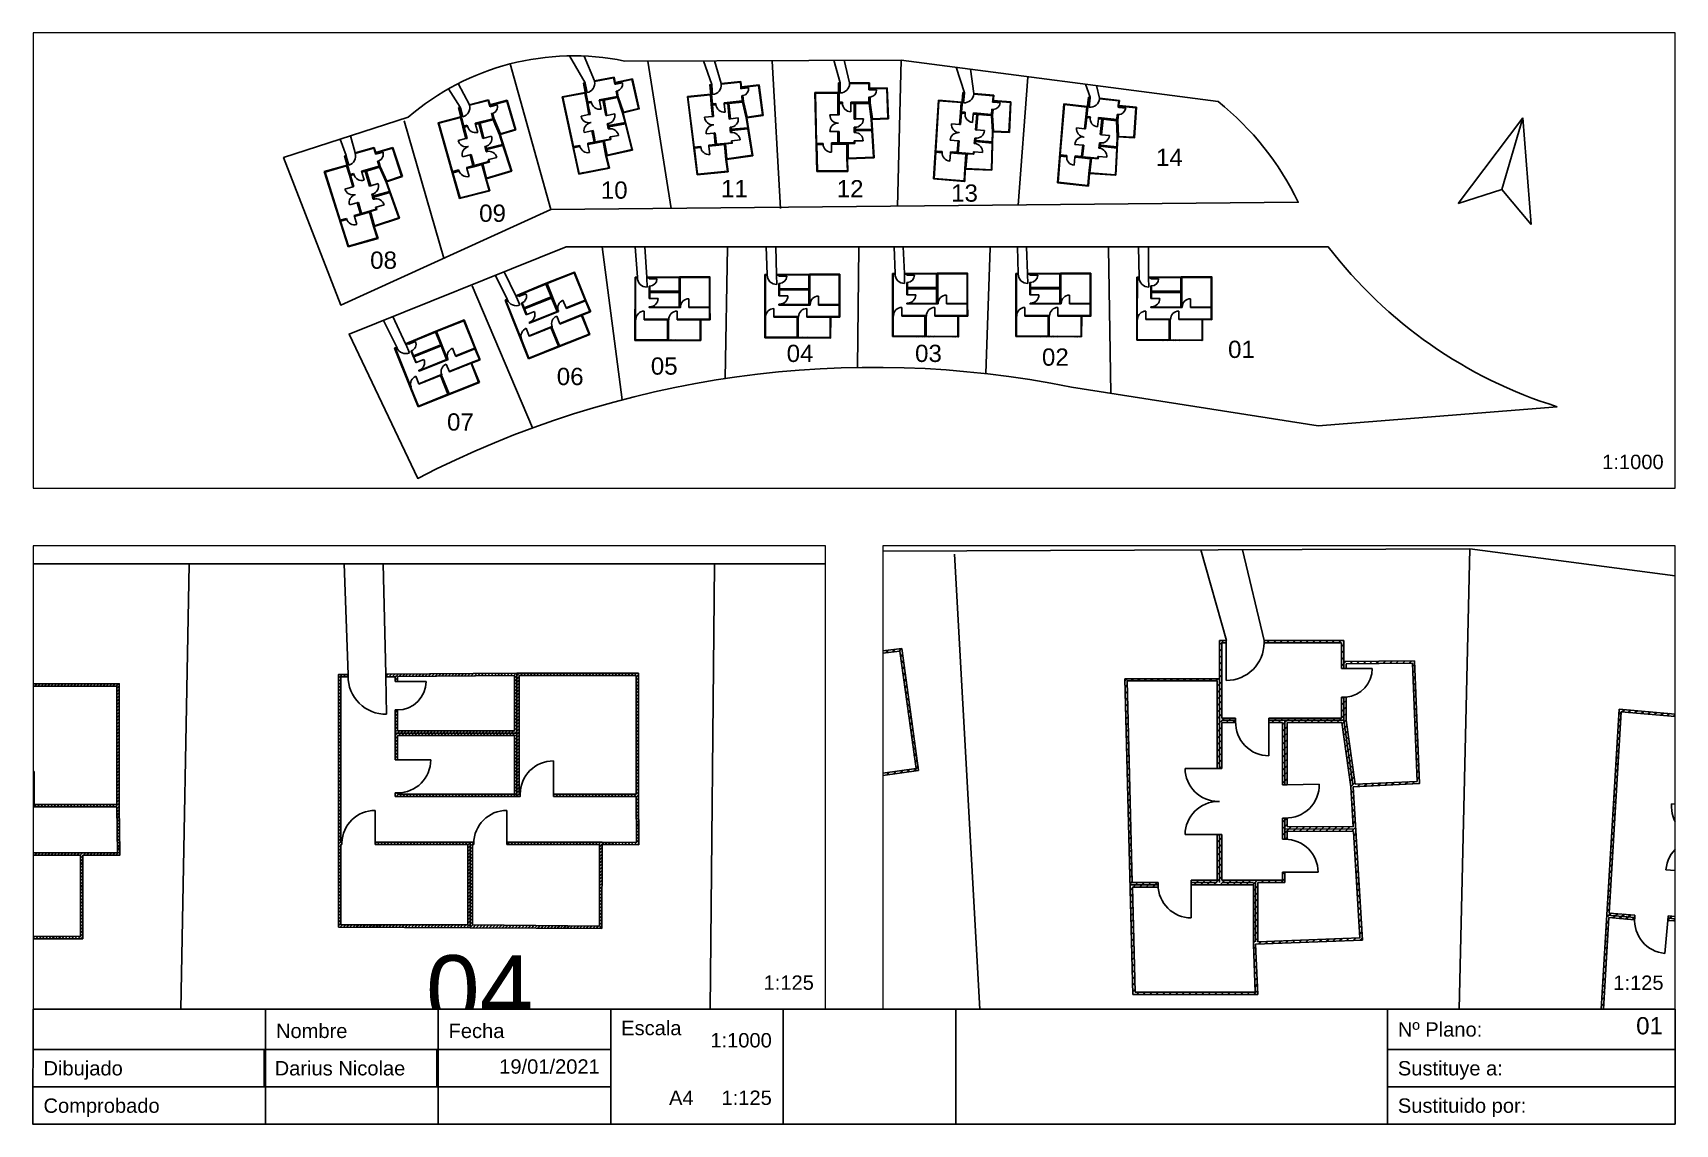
# Paper-space layout '01' of a CAD drawing. Header units: millimetres. Extents: x 1 to 286, y 0 to 190.
# The model-space entities are those that its viewports show. They can reach past a viewport. Long polylines and large blocks are cut down to what shows.
import ezdxf
from ezdxf.enums import TextEntityAlignment as Align

# ---------------------------------------------------------------- set-up
doc = ezdxf.new("R2010")
doc.units = ezdxf.units.MM
doc.styles.get("Standard").update_dxf_attribs({"font": 'arial.ttf'})

# ---------------------------------------------------------------- blocks, each defined once
blk = doc.blocks.new('cajetín_darius')
for p, q in [((-185, 20), (-125, 20)), ((-155, 20), (-155, 0)), ((-125, 20), (-125, 0)), ((-50, 20), (0, 20)), ((-50, 6.5), (-50, 20)), ((-50, 6.5), (-50, 20)), ((0, 20), (0, 0)), ((0, 13), (-50, 13)), ((-50, 13), (0, 13)), ((0, 6.5), (-50, 6.5)), ((-50, 6.5), (0, 6.5)), ((-50, 0), (-50, 6.5)), ((-185, 0), (-125, 0)), ((-20, 0), (-50, 0)), ((-20, 0), (0, 0))]:
    blk.add_line(p, q)
for points in [[(-285.39, 20.03), (-245, 20), (-245, 13), (-285.41, 13)], [(-245, 20), (-215, 20), (-215, 13), (-245, 13)], [(-215, 20), (-185, 20), (-185, 13), (-215, 13)], [(-50, 20), (-125, 20), (-125, 0), (-50, 0)], [(-285.41, 13), (-245, 13), (-245, 6.5), (-285.43, 6.5)], [(-245.23, 13), (-215.23, 13), (-215.23, 6.5), (-245.23, 6.5)], [(-215, 13), (-185, 13), (-185, 6.5), (-215, 6.5)], [(-285.43, 6.5), (-245, 6.5), (-245, 0), (-285.44, 0)], [(-245, 6.5), (-215, 6.5), (-215, 0), (-245, 0)], [(-215, 6.5), (-185, 6.5), (-185, 0), (-215, 0)]]:
    blk.add_lwpolyline(points, close=True)
for s, p in [('Nombre', (-243.18, 14.98)), ('Fecha', (-213.18, 14.98)), ('Escala', (-183.18, 15.48)), ('Nº Plano:', (-48.18, 15.23)), ('Dibujado', (-283.59, 8.48)), ('Darius Nicolae', (-243.41, 8.48)), ('Sustituye a:', (-48.18, 8.48)), ('Comprobado', (-283.59, 1.98)), ('Sustituido por:', (-48.18, 1.98))]:
    blk.add_text(s, height=2.5).set_placement(p)
blk = doc.blocks.new('casita')
h = blk.add_hatch()
h.set_pattern_fill('JIS_LC_20A', color=256, scale=0.005)
h.paths.add_polyline_path([(0.011, 3.716), (-5.269, 3.716), (-5.269, -1.636), (-5.119, -1.636), (-5.119, -1.536), (-5.169, -1.536), (-5.169, 3.616), (-0.089, 3.616), (-0.089, -1.536), (-3.679, -1.536), (-3.679, -1.636), (0.011, -1.636)])
h.paths.add_polyline_path([(-5.269, 1.106), (-10.549, 1.106), (-10.549, -0.046), (-10.449, -0.046), (-10.452, 1.006), (-5.369, 1.006), (-5.369, -1.536), (-10.449, -1.536), (-10.449, -1.486), (-10.549, -1.486), (-10.549, -1.636), (-5.269, -1.636)])
h.paths.add_polyline_path([(-5.269, 3.716), (-10.963, 3.676), (-10.963, 3.56), (-10.554, 3.563), (-10.554, 3.361), (-10.454, 3.361), (-10.454, 3.579), (-5.369, 3.615), (-5.369, 1.206), (-10.452, 1.206), (-10.453, 2.121), (-10.553, 2.121), (-10.552, 1.106), (-5.269, 1.106)])
h.paths.add_polyline_path([(-7.295, -7.349), (-13.02, -7.322), (-13.017, -3.635), (-12.867, -3.635), (-12.867, -3.735), (-12.918, -3.735), (-12.92, -7.222), (-7.395, -7.222), (-7.395, -3.735), (-11.427, -3.735), (-11.427, -3.635), (-7.292, -3.635)])
h.paths.add_polyline_path([(-7.142, -3.635), (-7.292, -3.635), (-7.295, -7.349), (-1.57, -7.377), (-1.567, -3.635), (-5.702, -3.635), (-5.702, -3.735), (-1.67, -3.735), (-1.67, -7.276), (-7.195, -7.222), (-7.195, -3.735), (-7.142, -3.735)])
h = blk.add_hatch()
h.set_pattern_fill('JIS_LC_20A', color=256, scale=0.005)
h.paths.add_polyline_path([(-12.913, 3.561), (-12.604, 3.561, -0.004394), (-12.604, 3.59), (-12.604, 3.626), (-12.604, 3.661), (-13.013, 3.661), (-13.017, -3.635), (-12.917, -3.635)])
h = blk.add_hatch()
h.set_pattern_fill('JIS_LC_20A', color=256, scale=0.005)
h.paths.add_polyline_path([(0.011, -1.636), (-0.089, -1.636), (-0.068, -3.641), (-1.567, -3.635), (-1.57, -3.635), (-1.567, -3.735), (0.032, -3.742), (0.032, -3.642)])
for p, q in [((-13.013, 3.661), (-13.02, -7.322)), ((-12.604, 3.664), (-13.013, 3.661)), ((-12.604, 3.561), (-12.604, 3.661)), ((-5.269, 3.716), (-10.964, 3.676)), ((-10.963, 3.561), (-10.963, 3.676)), ((-10.963, 3.561), (-10.932, 1.935)), ((-10.554, 3.561), (-10.554, 3.361)), ((-10.554, 3.361), (-10.454, 3.361)), ((-10.454, 3.361), (-9.214, 3.361)), ((-10.553, 2.121), (-10.551, -0.046)), ((-10.553, 2.121), (-10.453, 2.121)), ((-10.549, -0.046), (-10.449, -0.046)), ((-10.449, -0.046), (-9.009, -0.046)), ((-3.679, -1.536), (-3.679, -0.096)), ((-10.549, -1.486), (-10.549, -1.636)), ((-10.549, -1.486), (-10.449, -1.486)), ((-10.549, -1.636), (-5.119, -1.636)), ((-5.119, -1.636), (-5.119, -1.536)), ((-3.679, -1.636), (-3.679, -1.536)), ((-3.679, -1.636), (-0.089, -1.636)), ((-0.068, -3.643), (-0.089, -1.636)), ((0.032, -3.642), (0.011, -1.636)), ((0.032, -3.635), (0.011, -1.636)), ((0.032, -3.642), (0.011, -1.636)), ((-11.427, -3.685), (-11.427, -2.245)), ((-5.702, -3.685), (-5.702, -2.245)), ((-13.017, -3.535), (-13.017, -3.535)), ((-11.427, -3.735), (-11.427, -3.535)), ((0.031, -3.535), (0.032, -3.535)), ((-13.017, -3.635), (-13.017, -3.635)), ((-12.867, -3.635), (-12.917, -3.635)), ((-12.867, -3.735), (-12.867, -3.635)), ((-7.142, -3.635), (-11.427, -3.635)), ((-11.427, -3.635), (-7.142, -3.635)), ((-7.292, -3.635), (-7.295, -7.349)), ((-7.142, -3.735), (-7.142, -3.635)), ((-1.567, -3.635), (-5.702, -3.635)), ((-5.702, -3.735), (-5.702, -3.635)), ((-1.57, -7.377), (-1.567, -3.735)), ((-1.567, -3.635), (-0.068, -3.641)), ((-1.567, -3.635), (-0.068, -3.641)), ((-1.567, -3.735), (0.032, -3.742)), ((0.032, -3.635), (0.032, -3.635)), ((0.032, -3.742), (0.032, -3.642)), ((-13.02, -7.322), (-1.57, -7.377))]:
    blk.add_line(p, q)
for points in [[(-13.013, 3.661), (-13.017, -3.635)], [(-10.964, 3.676), (-5.269, 3.716), (-5.269, 1.106), (-10.552, 1.106), (-10.553, 2.121)], [(-10.454, 3.579), (-5.369, 3.615), (-5.369, 1.206), (-10.452, 1.206), (-10.453, 2.121)], [(-10.454, 3.361), (-10.454, 3.579)], [(-5.119, -1.636), (-5.269, -1.636), (-5.269, 3.716), (0.011, 3.716), (0.011, -1.636)], [(-5.119, -1.636), (-5.269, -1.636), (-5.269, 3.716), (0.011, 3.716), (0.011, -1.636)], [(-5.119, -1.536), (-5.169, -1.536), (-5.169, 3.616), (-0.089, 3.616), (-0.089, -1.536), (-3.679, -1.536)], [(-12.604, 3.561), (-12.913, 3.561), (-12.917, -3.635)], [(-10.963, 3.561), (-10.554, 3.561)], [(-10.554, 3.361), (-10.554, 3.561)], [(-5.269, -1.636), (-5.269, 1.106), (-10.552, 1.106)], [(-10.549, -1.486), (-10.549, -1.636), (-5.269, -1.636), (-5.269, 1.106), (-10.549, 1.106)], [(-10.449, -1.486), (-10.449, -1.536), (-5.369, -1.536), (-5.369, 1.006), (-10.452, 1.006), (-10.449, -0.046)], [(-10.549, -1.486), (-10.549, -1.636)], [(-0.089, -1.636), (-3.679, -1.636)], [(0.011, -1.636), (0.032, -3.642)], [(-13.017, -3.635), (-13.02, -7.322)], [(-12.867, -3.735), (-12.918, -3.735), (-12.92, -7.222), (-7.395, -7.222), (-7.395, -3.735), (-11.427, -3.735)], [(-7.295, -7.322), (-7.295, -3.635), (-11.427, -3.635)], [(-7.142, -3.635), (-7.295, -3.635), (-7.295, -7.322)], [(-7.142, -3.735), (-7.195, -3.735), (-7.195, -7.222), (-1.67, -7.276), (-1.67, -3.735), (-5.702, -3.735)], [(-1.57, -3.635), (-5.702, -3.635)]]:
    blk.add_lwpolyline(points)
for centre, radius, start, end in [((-11.784, 3.661), 0.82, 179.79868, 180), ((-10.963, 3.576), 1.641, 179.4965, 271.07553), ((-10.454, 3.361), 1.24, 270.05598, 0.05083), ((-10.549, -0.766), 0.72, 89.9891, 90.10468), ((-10.45, -0.046), 1.441, 270.01403, 359.95884), ((-3.679, -1.536), 1.44, 90.00306, 179.9962), ((-10.549, -1.636), 0.15, 89.96571, 90.05234), ((-10.549, -0.766), 0.72, 270, 270.01805), ((-11.427, -3.685), 1.44, 90.00306, 178.87583), ((-5.702, -3.685), 1.44, 90.00306, 179.9962)]:
    blk.add_arc(centre, radius, start, end)
blk = doc.blocks.new('chalet')
h = blk.add_hatch()
h.set_pattern_fill('JIS_LC_20A', color=256, scale=0.01)
h.paths.add_polyline_path([(-8.139, 3.452), (-7.939, 3.452), (-7.939, 3.552), (-8.239, 3.552), (-8.239, 0.08), (-8.239, -2.007), (-8.139, -2.007), (-8.139, -0.02), (-7.535, -0.02), (-7.535, 0.18), (-8.139, 0.18)])
h.paths.add_polyline_path([(-8.239, 1.891), (-12.351, 1.891), (-12.123, -7.073), (-10.902, -7.073), (-10.902, -6.973), (-12.025, -6.973), (-12.249, 1.791), (-8.339, 1.791), (-8.339, 0.08), (-8.339, -2.007), (-8.239, -2.007), (-8.239, 0.08)])
h.paths.add_polyline_path([(-2.838, 3.552), (-6.299, 3.552), (-6.299, 3.452), (-2.938, 3.452), (-2.938, 2.632), (-2.938, 2.332), (-2.838, 2.332)])
h.paths.add_polyline_path([(-2.838, 1.092), (-2.938, 1.092), (-2.938, 0.18), (-6.095, 0.18), (-6.095, 0.08), (-2.838, 0.08)], flags=17)
h.paths.add_polyline_path([(-5.391, 0.08), (-6.095, 0.08), (-6.095, -0.02), (-5.491, -0.02), (-5.491, -2.727), (-5.391, -2.727)], flags=17)
h.paths.add_polyline_path([(-2.427, -2.804), (0.455, -2.669), (0.245, 2.669), (-2.838, 2.632), (-2.838, 2.332), (-2.738, 2.332), (-2.738, 2.533), (0.149, 2.567), (0.351, -2.573), (-2.341, -2.7), (-2.738, 0.087), (-2.738, 1.092), (-2.838, 1.092), (-2.838, 0.08), (-5.391, 0.08), (-5.391, -2.727), (-5.291, -2.727), (-5.291, -0.02), (-2.925, -0.02), (-2.527, -2.814), (-2.422, -4.553), (-5.291, -4.542), (-5.291, -4.167), (-5.391, -4.167), (-5.391, -4.641), (-5.391, -5.087), (-5.291, -5.087), (-5.291, -4.742), (-2.41, -4.753), (-2.133, -9.379), (-6.564, -9.546), (-6.564, -6.973), (-5.391, -6.973), (-5.391, -6.527), (-5.491, -6.527), (-5.491, -6.873), (-8.139, -6.873), (-8.139, -4.887), (-8.339, -4.887), (-8.339, -6.873), (-9.462, -6.873), (-9.462, -7.073), (-8.239, -7.073), (-6.764, -7.073), (-6.764, -9.654), (-6.681, -11.735), (-11.904, -11.735), (-12.02, -7.173), (-10.902, -7.173), (-10.902, -7.073), (-12.123, -7.073), (-12.001, -11.835), (-6.576, -11.835), (-6.664, -9.65), (-2.027, -9.475)])
h.paths.add_polyline_path([(-5.391, -4.641), (-5.391, -4.167), (-5.491, -4.167), (-5.491, -4.641), (-5.491, -5.087), (-5.391, -5.087)], flags=17)
for p, q in [((-8.239, 3.552), (-7.939, 3.552)), ((-8.239, 0.08), (-8.239, 3.552)), ((-8.139, 3.452), (-7.939, 3.452)), ((-8.139, 0.18), (-8.139, 3.452)), ((-7.939, 3.452), (-7.939, 3.552)), ((-7.939, 3.452), (-7.939, 1.812)), ((-6.299, 3.552), (-2.838, 3.552)), ((-6.299, 3.452), (-6.299, 3.552)), ((-6.299, 3.452), (-2.938, 3.452)), ((-2.938, 2.632), (-2.938, 3.452)), ((-2.838, 3.552), (-2.838, 2.332)), ((-2.938, 2.332), (-2.938, 2.632)), ((-2.938, 2.332), (-2.738, 2.332)), ((0.245, 2.669), (-2.838, 2.632)), ((0.149, 2.567), (-2.738, 2.533)), ((-2.738, 2.332), (-2.738, 2.533)), ((-2.738, 2.332), (-1.598, 2.332)), ((0.351, -2.573), (0.149, 2.567)), ((0.455, -2.669), (0.245, 2.669)), ((-12.351, 1.891), (-12.001, -11.835)), ((-12.351, 1.891), (-8.239, 1.891)), ((-12.249, 1.791), (-12.025, -6.973)), ((-12.249, 1.791), (-8.339, 1.791)), ((-8.339, 0.08), (-8.339, 1.791)), ((-2.938, 1.092), (-2.938, 0.18)), ((-2.938, 1.092), (-2.738, 1.092)), ((-2.838, 1.092), (-2.838, 0.08)), ((-2.738, 1.092), (-2.738, 0.087)), ((-8.339, -2.007), (-8.339, 0.08)), ((-8.239, -2.007), (-8.239, 0.08)), ((-7.535, 0.18), (-8.139, 0.18)), ((-7.535, 0.08), (-8.139, 0.08)), ((-7.535, -0.02), (-7.535, 0.18)), ((-2.938, 0.18), (-6.095, 0.18)), ((-6.095, -0.02), (-6.095, 0.18)), ((-2.838, 0.08), (-6.095, 0.08)), ((-5.391, 0.08), (-5.391, -2.727)), ((-2.838, 0.08), (-2.441, -2.705)), ((-2.738, 0.087), (-2.341, -2.7)), ((-7.535, -0.02), (-8.139, -0.02)), ((-8.139, -2.007), (-8.139, -0.02)), ((-5.491, -0.02), (-6.095, -0.02)), ((-6.095, -0.02), (-6.095, -1.46)), ((-5.491, -0.02), (-5.491, -2.727)), ((-5.291, -0.02), (-5.291, -2.727)), ((-2.925, -0.02), (-5.291, -0.02)), ((-2.925, -0.02), (-2.526, -2.818)), ((-8.339, -2.007), (-9.728, -2.007)), ((-8.339, -2.007), (-8.289, -2.007)), ((-8.239, -2.007), (-8.139, -2.007)), ((-5.491, -2.727), (-5.291, -2.727)), ((-3.901, -2.69), (-5.291, -2.724)), ((-2.527, -2.81), (-2.422, -4.553)), ((-2.427, -2.804), (0.455, -2.669)), ((-2.427, -2.804), (-2.027, -9.475)), ((-2.341, -2.7), (0.351, -2.573)), ((-5.491, -4.167), (-5.491, -4.641)), ((-5.491, -4.167), (-5.291, -4.167)), ((-5.391, -4.167), (-5.391, -4.641)), ((-5.291, -4.167), (-5.291, -4.542)), ((-8.339, -4.887), (-9.73, -4.887)), ((-8.339, -6.873), (-8.339, -4.887)), ((-8.339, -4.887), (-8.139, -4.887)), ((-8.239, -6.973), (-8.239, -4.887)), ((-8.139, -6.873), (-8.139, -4.887)), ((-5.491, -5.087), (-5.491, -4.641)), ((-5.391, -4.641), (-2.416, -4.653)), ((-5.391, -5.087), (-5.391, -4.641)), ((-5.391, -4.741), (-5.391, -4.741)), ((-5.291, -4.542), (-2.422, -4.553)), ((-5.291, -4.542), (-2.422, -4.553)), ((-5.291, -5.087), (-5.291, -4.742)), ((-5.291, -4.742), (-2.41, -4.753)), ((-2.41, -4.753), (-2.133, -9.379)), ((-5.491, -5.087), (-5.291, -5.087)), ((-10.902, -7.073), (-12.123, -7.073)), ((-10.902, -6.973), (-12.025, -6.973)), ((-10.902, -7.173), (-10.902, -6.973)), ((-8.339, -6.873), (-9.462, -6.873)), ((-9.462, -7.073), (-9.462, -6.873)), ((-8.339, -6.973), (-9.462, -6.973)), ((-8.239, -7.073), (-9.462, -7.073)), ((-9.462, -7.073), (-9.462, -8.513)), ((-6.764, -7.073), (-8.239, -7.073)), ((-5.491, -6.873), (-8.139, -6.873)), ((-6.764, -6.973), (-8.139, -6.973)), ((-6.764, -9.654), (-6.764, -7.073)), ((-6.664, -9.55), (-6.664, -6.973)), ((-5.391, -6.973), (-6.564, -6.973)), ((-6.564, -9.546), (-6.564, -6.973)), ((-5.491, -6.873), (-5.491, -6.527)), ((-5.491, -6.527), (-5.391, -6.527)), ((-5.391, -6.973), (-5.391, -6.527)), ((-5.391, -6.527), (-3.951, -6.527)), ((-10.902, -7.173), (-12.02, -7.173)), ((-12.02, -7.173), (-11.904, -11.735)), ((-6.681, -11.735), (-6.764, -9.654)), ((-6.664, -9.65), (-2.027, -9.475)), ((-6.576, -11.835), (-6.664, -9.65)), ((-6.564, -9.546), (-2.133, -9.379)), ((-12.001, -11.835), (-6.576, -11.835)), ((-11.904, -11.735), (-6.681, -11.735))]:
    blk.add_line(p, q)
for points in [[(-8.289, -2.007), (-8.239, -2.007)], [(-8.239, -3.446), (-8.289, -3.446)], [(-8.239, -3.446), (-8.289, -3.446)], [(-8.289, -4.887), (-8.239, -4.887)], [(-5.391, -5.087), (-5.491, -5.087)], [(-5.491, -6.527), (-5.391, -6.527)]]:
    blk.add_lwpolyline(points)
for centre, radius, start, end in [((-7.939, 3.452), 1.64, 270, 0), ((-2.845, 2.335), 1.248, 274.94883, 359.86311), ((-6.095, -0.02), 1.44, 178.01016, 270), ((-8.289, -2.007), 1.439, 180, 270), ((-5.344, -2.724), 1.443, 268.14783, 1.35306), ((-8.289, -4.887), 1.441, 90, 180), ((-5.391, -6.527), 1.44, 0, 90), ((-9.462, -7.073), 1.44, 180.00875, 269.99125)]:
    blk.add_arc(centre, radius, start, end)

msp = doc.modelspace()

# ---------------------------------------------------------------- linework, layer by layer
for p, q in [((264.252, 144.996), (261.525, 149.666)), ((265.864, 145.301), (264.054, 149.633)), ((279.188, 123.155), (275.14, 148.736)), ((286.233, 144.69), (284.817, 148.821)), ((287.865, 144.851), (286.708, 148.828)), ((298.181, 123.125), (296.751, 148.726)), ((308.567, 144.968), (307.452, 148.906)), ((310.207, 144.968), (309.267, 148.913)), ((318.559, 123.482), (319.153, 148.95)), ((258.259, 122.951), (251.213, 148.273)), ((330.171, 143.257), (328.719, 147.697)), ((331.805, 143.117), (331.244, 147.366)), ((339.533, 123.721), (341.201, 145.987)), ((244.114, 141.166), (242.199, 144.856)), ((352.023, 142.481), (351.204, 144.75)), ((353.654, 142.306), (353.1, 144.502)), ((242.526, 140.758), (240.508, 143.946)), ((415.991, 124.023), (427.221, 138.901)), ((427.221, 138.901), (423.587, 126.44)), ((428.693, 120.319), (427.221, 138.901)), ((232.763, 138.368), (239.694, 114.496)), ((224.263, 132.803), (223.467, 135.761)), ((222.687, 132.35), (221.686, 135.182)), ((415.991, 124.023), (423.587, 126.44)), ((423.587, 126.44), (428.693, 120.319)), ((267.22, 116.463), (270.652, 89.857)), ((272.921, 116.447), (273.322, 111.183)), ((274.594, 116.447), (274.962, 111.197)), ((288.98, 116.429), (288.554, 93.556)), ((295.881, 111.642), (295.711, 116.447)), ((297.521, 111.656), (297.401, 116.447)), ((311.809, 116.429), (311.593, 95.486)), ((318.101, 111.828), (317.946, 116.447)), ((319.742, 111.839), (319.546, 116.447)), ((339.51, 111.824), (339.385, 116.447)), ((341.151, 111.837), (340.967, 116.447)), ((360.534, 111.197), (360.444, 116.447)), ((362.174, 111.208), (362.133, 116.447)), ((334.638, 116.31), (333.9, 94.407)), ((355.618, 90.985), (355.196, 116.31)), ((252.218, 107.956), (250.149, 112.101)), ((250.701, 107.333), (248.651, 111.5)), ((352.152, 104.465), (352.076, 111.859)), ((244.601, 109.695), (255.115, 84.982)), ((233.022, 99.619), (230.815, 104.337)), ((231.504, 98.997), (229.172, 103.677))]:
    msp.add_line(p, q)
for points in [[(374.265, 141.728, -0.112781), (388.178, 124.215), (258.259, 122.951), (221.759, 106.341), (211.82, 131.979), (233.504, 139.02, -0.232278), (271.088, 148.77), (319.153, 148.95)], [(433.201, 88.656), (391.68, 85.353), (348.786, 92.052, 0.171318), (235.131, 76.184), (223.205, 101.281), (260.97, 116.447), (393.419, 116.447, 0.15507)]]:
    msp.add_lwpolyline(points, format="xyb", close=True)

# ---------------------------------------------------------------- block references
for name, p, rotation in [('chalet', (272.714, 142.984), 10.72687982298395), ('chalet', (294.481, 141.932), 5.612755015724394), ('chalet', (337.779, 139.042), 355.1158488555979), ('chalet', (251.1, 139.296), 14.42967479281762), ('chalet', (359.537, 138.1), 353.8578323780322), ('chalet', (231.297, 131.126), 16.00917187112262), ('casita', (263.762, 108.629), 21.86917868101047), ('casita', (244.566, 100.292), 21.86917868101047)]:
    msp.add_blockref(name, p, dxfattribs=dict(rotation=rotation))
for name, p in [('chalet', (316.505, 141.416)), ('casita', (308.484, 107.98)), ('casita', (330.705, 108.164)), ('casita', (352.114, 108.162)), ('casita', (285.926, 107.522)), ('casita', (373.137, 107.533))]:
    msp.add_blockref(name, p)

# ---------------------------------------------------------------- texts
for s, p in [('14', (365.794, 132.021)), ('10', (269.294, 126.329)), ('11', (290.183, 126.588)), ('12', (310.293, 126.588)), ('13', (330.183, 125.811)), ('09', (248.146, 122.31)), ('08', (229.203, 114.143)), ('01', (378.323, 98.637)), ('04', (301.6, 97.938)), ('03', (323.916, 97.938)), ('02', (345.972, 97.29)), ('05', (277.987, 95.734)), ('06', (261.639, 93.919)), ('07', (242.567, 86.011))]:
    msp.add_text(s, height=3).set_placement(p, align=Align.MIDDLE)

psp = doc.layouts.new('01')

# ---------------------------------------------------------------- block references
psp.add_blockref('cajetín_darius', (286.44, 0.18))

# ---------------------------------------------------------------- texts
for s, height, p in [('1:1000', 2.5, (284.46, 114.1)), ('1:125', 2.5, (136.75, 23.55)), ('1:125', 2.5, (284.44, 23.53)), ('01', 3, (284.34, 15.8)), ('1:1000', 2.5, (129.44, 13.53)), ('19/01/2021', 2.5, (99.54, 8.96)), ('A4     1:125', 2.5, (129.44, 3.53))]:
    psp.add_text(s, height=height).set_placement(p, align=Align.RIGHT)

# ---------------------------------------------------------------- viewports
at = {"layer": '0'}
psp.add_viewport(center=(143.75, 150.36), size=(285.41, 79.205), view_center_point=(310.994, 114.072), view_height=79.205, dxfattribs=at)
for center, size, view_center_point, view_height, status in [((69.9, 60.48), (137.71, 80.5487), (299.409, 107.166), 20.13718, 3), ((217.6, 60.47), (137.69, 80.5737), (310.855, 139.011), 20.14344, 4)]:
    psp.add_viewport(center=center, size=size, view_center_point=view_center_point, view_height=view_height, status=status, dxfattribs=at)

doc.saveas('drawing.dxf')
